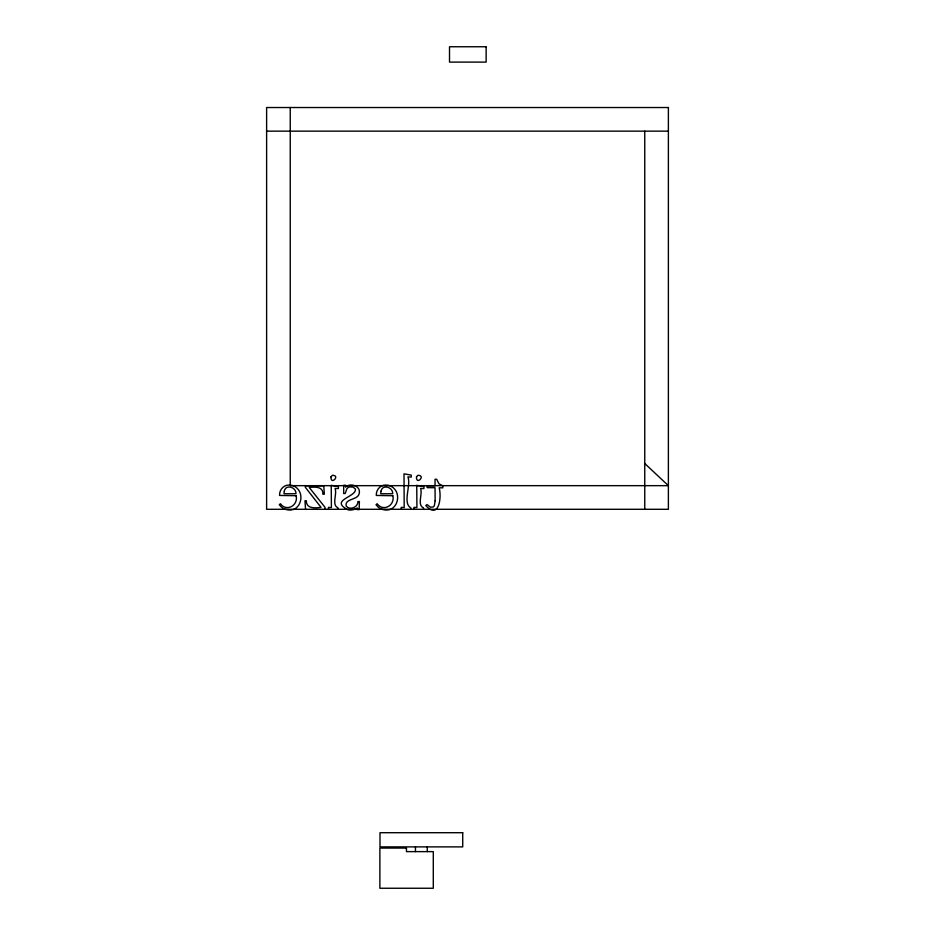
<?xml version="1.0" encoding="UTF-8"?>
<svg xmlns="http://www.w3.org/2000/svg" width="935" height="935" viewBox="0 0 935 935"><rect width="100%" height="100%" fill="white"/><g stroke="black" fill="none" stroke-linecap="round" stroke-linejoin="round"><path stroke-width="1.4" d="M266.615 131.157L668.385 131.157M644.753 463.503L668.385 485.662L290.247 485.662L290.247 107.525M305.546 509.294L304.974 500.751L306.341 500.751C306.177 509.014 315.352 508.102 321.032 507.366L305.359 487.322L305.359 485.814L323.755 485.814L324.328 494.218L322.867 494.218C323.381 486.293 314.768 486.878 309.251 487.462L325.029 507.366L325.029 509.294M644.753 131.157L644.753 509.294M427.272 846.888L427.272 851.621M423.543 509.294L423.543 507.88C416.858 505.239 422.83 493.925 420.575 488.397L423.917 488.584L423.917 486.609L416.729 485.347L416.917 507.506L413.96 507.366L413.96 509.294M415.456 846.888L415.456 851.621M410.816 509.294L410.816 507.88C402.26 503.123 411.307 485.113 407.905 476.897L411.236 477.084L411.236 475.109L404.002 473.846L404.189 507.506L401.232 507.366L401.232 509.294M338.038 509.294L338.038 507.88C331.352 505.239 337.325 493.925 335.081 488.397L338.412 488.584L338.412 486.609L331.224 485.347L331.411 507.506L328.454 507.366L328.454 509.294M296.103 495.725C298.51 505.356 286.589 512.228 280.418 503.755L279.296 504.69L281.353 507.062A13.055 13.055 0 0 0 289.488 510.042C300.135 510.452 304.424 495.901 297.646 488.83A11.185 11.185 0 0 0 289.114 485.066C283.504 484.798 279.214 490.045 279.577 495.445L296.103 495.725M359.402 501.546L359.122 509.622L357.147 509.622L357.334 507.974L354.19 509.435A12.728 12.728 0 0 1 348.1 509.856C328.828 500.096 356.644 497.163 355.429 489.017L353.033 487.077L349.83 486.925A4.804 4.804 0 0 0 346.862 488.818L345.167 493.516L343.671 493.516L343.671 485.3L345.646 485.3L345.553 487.088C350.613 482.413 361.389 486.177 359.133 493.844C357.415 500.412 344.419 498.32 346.231 506.092C349.9 510.627 358.058 507.284 357.941 501.546L359.402 501.546M392.829 495.725C395.236 505.356 383.315 512.228 377.144 503.755L376.022 504.69L378.079 507.062A13.055 13.055 0 0 0 386.213 510.042C396.861 510.452 401.15 495.901 394.371 488.83A11.185 11.185 0 0 0 385.828 485.066C380.229 484.798 375.928 490.045 376.302 495.445L392.829 495.725M435.137 500.798L434.343 505.777L433.244 506.969L430.357 507.179L427.061 504.549L425.787 505.578C438.959 520.059 441.823 497.35 439.169 487.789L442.793 487.836L442.793 485.814L438.983 483.792L436.633 479.246L435.044 479.246L435.044 485.814L427.155 485.814L427.155 487.649L435.044 487.743L435.137 500.798M284.31 491.132L283.995 493.75L295.963 493.75C296.442 487.193 285.631 483.816 284.31 491.132M381.036 491.132L380.72 493.75L392.688 493.75C393.167 487.193 382.357 483.816 381.036 491.132M330.99 476.85C330.569 485.861 340.843 475.167 332.357 475.319L330.99 476.85M416.496 476.85C416.075 485.861 426.337 475.167 417.851 475.319L416.496 476.85M486.142 46.75L449.513 46.75L449.513 62.107L486.142 62.107L486.142 46.75M668.385 107.525L266.615 107.525L266.615 509.294L668.385 509.294L668.385 107.525M462.72 832.711L379.996 832.711L379.996 846.888L462.72 846.888L462.72 832.711M406.456 848.068L379.879 848.068L379.879 888.25L433.291 888.25L433.291 851.621L406.456 851.621L406.456 848.068"/></g></svg>
